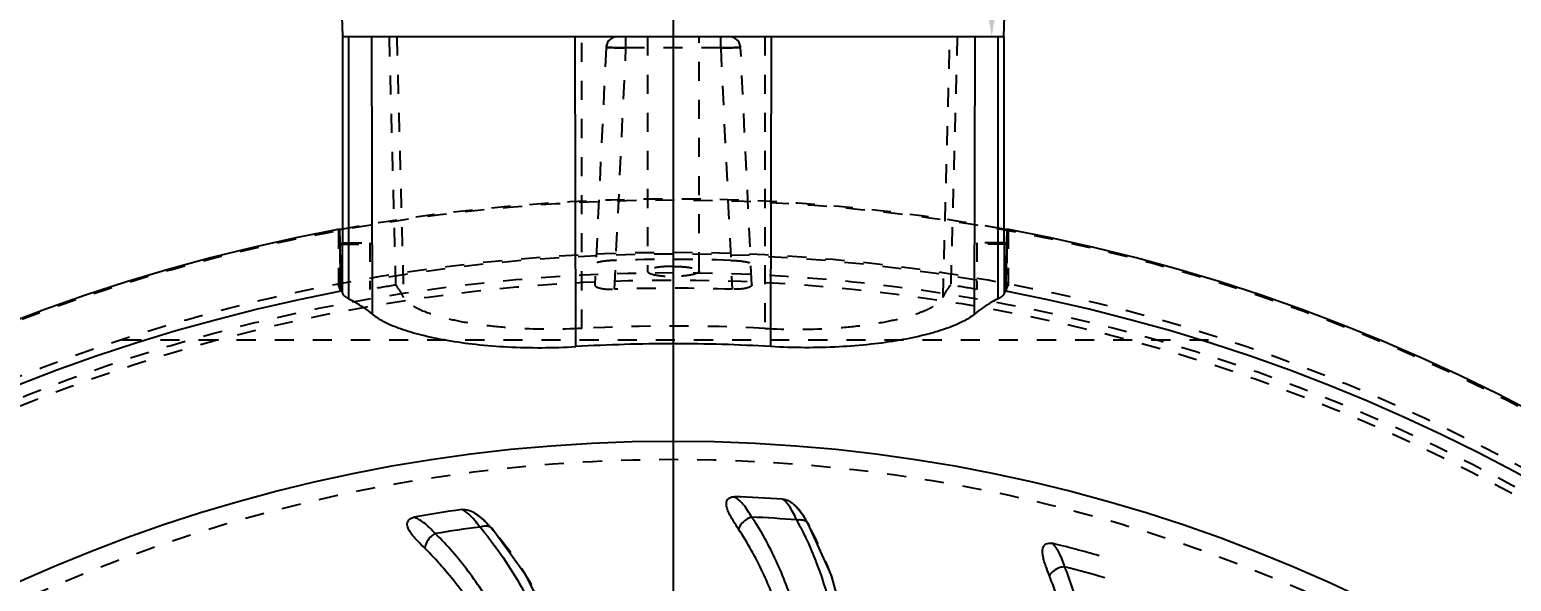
# Model space of a CAD drawing. Header units: millimetres. Extents: x 723 to 11228, y -2384 to 1578.
# Drawn here: x 1158.6 to 1285.6, y -607.5 to -560.2 of the extents above; entities that cross this region are included whole.
import ezdxf

# ---------------------------------------------------------------- set-up
doc = ezdxf.new("R2010")
doc.units = ezdxf.units.MM
doc.header["$LTSCALE"] = 16.335
doc.header["$PDMODE"] = 3
doc.header["$PDSIZE"] = 0.3125
doc.linetypes.add('CENTER', pattern=[0.6, 0.375, -0.075, 0.075, -0.075])
doc.linetypes.add('HIDDEN', pattern=[0.2, 0.1, -0.1])
doc.layers.get('0').update_dxf_attribs({"linetype": 'CONTINUOUS'})
doc.layers.get('Defpoints').update_dxf_attribs({"linetype": 'CONTINUOUS'})
doc.layers.add('DEFAULT_2', color=8, linetype='HIDDEN')
doc.layers.add('moldbase', color=7, linetype='CONTINUOUS', lineweight=20)
doc.styles.get("Standard").update_dxf_attribs({"font": 'txt', "width": 0.8})
doc.dimstyles.get("Standard").update_dxf_attribs({"dimtxt": 0.15625, "dimasz": 0.1875, "dimexe": 0.125, "dimexo": 0.0625, "dimtad": 0, "dimtih": 1, "dimtoh": 1, "dimdsep": 46, "dimtxsty": 'Standard', "dimcen": 0.09, "dimadec": 0, "dimazin": 0, "dimtp": 0.01, "dimtm": 0.01, "dimtfac": 1, "dimtofl": 0, "dimtmove": 0, "dimatfit": 3, "dimfxl": 0, "dimtolj": 1, "dimarcsym": 0})

# ---------------------------------------------------------------- blocks, each defined once
blk = doc.blocks.new('*D103')
at = {"color": 4, "lineweight": -2}
for p, q in [((1215.83, -506.74), (1241.06, -506.74)), ((1241.06, -514.74), (1241.06, -529.23)), ((1241.06, -552.75), (1241.06, -551.63)), ((1226.48, -560.75), (1241.06, -560.75))]:
    blk.add_line(p, q, dxfattribs=at)
at = {"color": 4}
for points in [[(1239.73, -514.74), (1242.39, -514.74), (1241.06, -506.74)], [(1239.73, -552.75), (1242.39, -552.75), (1241.06, -560.75)]]:
    blk.add_solid(points, dxfattribs=at)
at = {"layer": 'Defpoints', "color": 0}
for p in [(1215.83, -506.74), (1226.48, -560.75), (1241.06, -560.75)]:
    blk.add_point(p, dxfattribs=at)
at = {"color": 6, "insert": (1241.06, -540.43), "char_height": 8, "attachment_point": 5, "rotation": 90}
blk.add_mtext('\\A1;54.01', dxfattribs=at)

msp = doc.modelspace()

# ---------------------------------------------------------------- linework, layer by layer
at = {"color": 1, "linetype": 'CENTER', "ltscale": 2.612305}
msp.add_line((1213.765, -991.744), (1213.765, -491.744), dxfattribs=at)
for p, q in [((1185.437, -560.751), (1183.551, -506.744)), ((1242.093, -560.751), (1243.979, -506.744))]:
    msp.add_line(p, q)
at = {"color": 1, "linetype": 'CENTER', "ltscale": 9.722671}
msp.add_line((1213.765, -904.555), (1213.765, -558.934), dxfattribs=at)
at = {"color": 7, "linetype": 'Continuous'}
for p, q in [((1185.437, -578.431), (1185.437, -560.751)), ((1185.437, -560.751), (1242.093, -560.751)), ((1185.929, -560.751), (1185.929, -583.233)), ((1187.899, -560.751), (1187.956, -584.563)), ((1205.407, -587.338), (1205.343, -560.751)), ((1222.123, -587.338), (1222.187, -560.751)), ((1239.574, -584.563), (1239.631, -560.751)), ((1241.601, -583.233), (1241.601, -560.751)), ((1242.093, -560.751), (1242.093, -578.431)), ((1185.142, -577.274), (1185.166, -578.447)), ((1242.364, -578.437), (1242.388, -577.274)), ((1185.166, -578.447), (1185.168, -578.557)), ((1185.168, -578.555), (1185.4, -578.442)), ((1185.168, -578.557), (1185.241, -582.107)), ((1185.4, -582.764), (1185.4, -578.442)), ((1242.13, -578.442), (1242.13, -582.764)), ((1242.362, -578.555), (1242.13, -578.442)), ((1242.289, -582.107), (1242.362, -578.557)), ((1242.362, -578.557), (1242.364, -578.437)), ((1185.241, -582.107), (1185.251, -582.597)), ((1242.279, -582.597), (1242.289, -582.107)), ((1197.525, -602.204), (1196.633, -601.545)), ((1225.333, -602.529), (1224.957, -601.895)), ((1198.213, -602.926), (1197.525, -602.204)), ((1198.212, -602.924), (1198.213, -602.926)), ((1225.332, -602.527), (1225.333, -602.529))]:
    msp.add_line(p, q, dxfattribs=at)
for points in [[(1224.957, -601.895), (1224.306, -601.068), (1224.105, -600.876)], [(1204.383, -613.666), (1203.789, -612.144), (1201.163, -606.989), (1198.212, -602.924)], [(1229.027, -613.607), (1228.807, -612.372), (1227.32, -606.964), (1225.332, -602.527)]]:
    msp.add_lwpolyline(points, dxfattribs=at)
msp.add_circle((1213.765, -731.744), 136.298, dxfattribs=at)
for centre, radius, start, end in [((1213.765, -731.744), 157.1, 100.49785, 79.50215), ((1213.765, -731.744), 157.063, 100.3912, 100.49823), ((1213.765, -731.744), 157.063, 79.50177, 79.6088), ((1213.765, -731.744), 151.848, 100.82307, 79.17693), ((1213.765, -731.182), 144.086, 90.00008, 93.32561), ((1213.764, -731.203), 144.108, 86.67464, 89.99967), ((1215.969, -704.333), 104.16, 86.0448, 88.33313), ((1210.221, -704.465), 104.18, 98.05089, 100.34073), ((1216.083, -702.904), 101.036, 85.30974, 87.50732), ((1210.034, -703.03), 101.036, 97.30974, 99.50732), ((1173.62, -622.786), 30.885, 39.00912, 40.28699), ((1197.148, -616.843), 30.885, 27.00557, 28.28698), ((1221.622, -705.399), 104.14, 74.03939, 76.32672), ((1222.026, -704.041), 101.038, 73.48101, 75.50731)]:
    msp.add_arc(centre, radius, start, end, dxfattribs=at)
for centre, start_param, end_param in [((1200.465, -578.452), 3.0628674, 3.105604), ((1227.065, -578.452), 0.0359887, 0.0787252)]:
    msp.add_ellipse(centre, major_axis=(15.075, 0), ratio=0.0174551, start_param=start_param, end_param=end_param, dxfattribs=at)
for points, knots in [([(1185.245, -582.278), (1185.253, -582.299), (1185.29, -582.393), (1185.322, -582.489), (1185.344, -582.565)], [0, 0, 0, 0, 0.2244891, 1, 1, 1, 1]), ([(1185.344, -582.565), (1185.349, -582.58), (1185.369, -582.646), (1185.387, -582.713), (1185.4, -582.764)], [0, 0, 0, 0, 0.2379677, 1, 1, 1, 1]), ([(1185.4, -582.764), (1185.425, -582.857), (1185.59, -583.054), (1185.8, -583.17), (1185.929, -583.233)], [0, 0, 0, 0, 0.4012576, 1, 1, 1, 1]), ([(1242.13, -582.764), (1242.105, -582.857), (1241.94, -583.054), (1241.73, -583.17), (1241.601, -583.233)], [0, 0, 0, 0, 0.4012485, 1, 1, 1, 1]), ([(1242.186, -582.565), (1242.181, -582.58), (1242.161, -582.646), (1242.143, -582.713), (1242.13, -582.764)], [0, 0, 0, 0, 0.2379661, 1, 1, 1, 1]), ([(1242.285, -582.278), (1242.277, -582.299), (1242.24, -582.393), (1242.208, -582.489), (1242.186, -582.565)], [0, 0, 0, 0, 0.2244904, 1, 1, 1, 1]), ([(1185.929, -583.233), (1186.102, -583.318), (1186.817, -583.697), (1187.481, -584.17), (1187.956, -584.563)], [0, 0, 0, 0, 0.2374774, 1, 1, 1, 1]), ([(1241.601, -583.233), (1241.428, -583.318), (1240.713, -583.697), (1240.049, -584.17), (1239.574, -584.563)], [0, 0, 0, 0, 0.2374756, 1, 1, 1, 1]), ([(1187.956, -584.563), (1188.258, -584.813), (1189.045, -585.278), (1190.471, -585.857), (1192.286, -586.385), (1194.448, -586.834), (1196.91, -587.178), (1200.594, -587.469), (1203.46, -587.451), (1205.407, -587.338)], [0, 0, 0, 0, 0.0655954, 0.1516339, 0.2574791, 0.3814978, 0.5212341, 0.6735098, 1, 1, 1, 1]), ([(1239.574, -584.563), (1239.272, -584.813), (1238.485, -585.279), (1237.058, -585.858), (1235.244, -586.385), (1233.081, -586.834), (1230.619, -587.178), (1226.936, -587.469), (1224.069, -587.451), (1222.123, -587.338)], [0, 0, 0, 0, 0.0656122, 0.151662, 0.257515, 0.3815536, 0.5212963, 0.6735699, 1, 1, 1, 1]), ([(1219.36, -602.999), (1219.198, -602.753), (1218.957, -602.387), (1218.662, -601.889), (1218.471, -601.516), (1218.353, -601.194), (1218.307, -600.932), (1218.308, -600.736), (1218.358, -600.539), (1218.49, -600.356), (1218.719, -600.233), (1218.902, -600.214), (1218.999, -600.217)], [0, 0, 0, 0, 0.2538139, 0.3779754, 0.4989255, 0.6153128, 0.67168, 0.7272091, 0.7834014, 0.8442818, 0.9164684, 1, 1, 1, 1]), ([(1220.478, -601.964), (1220.258, -601.574), (1219.924, -601.038), (1219.39, -600.478), (1219.127, -600.284), (1218.998, -600.217)], [0, 0, 0, 0, 0.5806318, 0.8105713, 1, 1, 1, 1]), ([(1223.935, -601.389), (1223.815, -601.182), (1223.589, -600.831), (1223.299, -600.523), (1223.153, -600.421)], [0, 0, 0, 0, 0.5734174, 1, 1, 1, 1]), ([(1223.154, -600.421), (1223.251, -600.428), (1223.602, -600.502), (1223.911, -600.705), (1224.105, -600.876)], [0, 0, 0, 0, 0.2731842, 1, 1, 1, 1]), ([(1192.466, -604.641), (1192.254, -604.433), (1191.939, -604.122), (1191.542, -603.695), (1191.275, -603.367), (1191.09, -603.076), (1190.99, -602.827), (1190.948, -602.634), (1190.957, -602.43), (1191.049, -602.221), (1191.248, -602.052), (1191.425, -601.995), (1191.521, -601.978)], [0, 0, 0, 0, 0.253844, 0.3780625, 0.499066, 0.615469, 0.6718202, 0.7273159, 0.7834656, 0.8443142, 0.9164853, 1, 1, 1, 1]), ([(1193.346, -603.382), (1193.048, -603.043), (1192.606, -602.586), (1191.963, -602.149), (1191.663, -602.014), (1191.521, -601.977)], [0, 0, 0, 0, 0.5815716, 0.8112495, 1, 1, 1, 1]), ([(1195.631, -601.312), (1195.724, -601.299), (1196.075, -601.297), (1196.412, -601.424), (1196.633, -601.545)], [0, 0, 0, 0, 0.2725518, 1, 1, 1, 1]), ([(1196.602, -602.095), (1196.441, -601.916), (1196.146, -601.62), (1195.795, -601.379), (1195.631, -601.312)], [0, 0, 0, 0, 0.5744397, 1, 1, 1, 1]), ([(1220.478, -601.964), (1220.345, -602.001), (1219.871, -602.206), (1219.453, -602.629), (1219.359, -602.999)], [0, 0, 0, 0, 0.2646137, 1, 1, 1, 1]), ([(1222.676, -638.686), (1223.291, -637.03), (1224.017, -634.492), (1224.777, -631.092), (1225.236, -628.578), (1225.57, -626.087), (1225.833, -622.83), (1225.838, -618.844), (1225.408, -614.947), (1224.788, -611.958), (1223.992, -609.104), (1222.673, -605.707), (1221.301, -603.138), (1220.478, -601.964)], [0, 0, 0, 0, 0.1391804, 0.2073565, 0.2744418, 0.3404175, 0.4052995, 0.5317363, 0.6538274, 0.7133763, 0.7720291, 0.887033, 1, 1, 1, 1]), ([(1224.345, -602.207), (1224.312, -602.132), (1224.185, -601.855), (1224.046, -601.583), (1223.935, -601.389)], [0, 0, 0, 0, 0.2672721, 1, 1, 1, 1]), ([(1197.179, -602.816), (1197.131, -602.749), (1196.948, -602.502), (1196.753, -602.262), (1196.602, -602.095)], [0, 0, 0, 0, 0.267457, 1, 1, 1, 1]), ([(1197.179, -602.816), (1197.272, -602.775), (1197.465, -602.716), (1197.755, -602.693), (1198.02, -602.758), (1198.157, -602.865), (1198.21, -602.925)], [0, 0, 0, 0, 0.2763166, 0.5424228, 0.7818117, 1, 1, 1, 1]), ([(1197.619, -603.346), (1198.865, -604.884), (1201.11, -608.273), (1202.728, -611.997), (1203.403, -613.943)], [0, 0, 0, 0, 0.4899555, 1, 1, 1, 1]), ([(1221.511, -638.693), (1222.622, -635.501), (1224.274, -629.121), (1224.867, -619.568), (1223.603, -612.036), (1221.512, -606.633), (1220.13, -604.164), (1219.36, -602.999)], [0, 0, 0, 0, 0.2742126, 0.5312907, 0.7713783, 0.886705, 1, 1, 1, 1]), ([(1224.345, -602.207), (1224.445, -602.187), (1224.645, -602.169), (1224.934, -602.206), (1225.179, -602.326), (1225.292, -602.458), (1225.331, -602.528)], [0, 0, 0, 0, 0.2764963, 0.5425793, 0.7819218, 1, 1, 1, 1]), ([(1224.666, -602.819), (1225.928, -605.295), (1227.845, -610.777), (1228.75, -619.704), (1227.822, -629.216), (1226.089, -635.565), (1224.966, -638.75)], [0, 0, 0, 0, 0.226255, 0.4668945, 0.725039, 1, 1, 1, 1]), ([(1193.346, -603.382), (1193.222, -603.446), (1192.798, -603.748), (1192.476, -604.256), (1192.466, -604.64)], [0, 0, 0, 0, 0.2652724, 1, 1, 1, 1]), ([(1203.131, -638.845), (1203.389, -637.097), (1203.571, -634.463), (1203.608, -630.98), (1203.533, -628.426), (1203.342, -625.919), (1202.922, -622.679), (1202.098, -618.778), (1200.867, -615.056), (1199.64, -612.262), (1198.268, -609.636), (1196.271, -606.587), (1194.395, -604.36), (1193.346, -603.382)], [0, 0, 0, 0, 0.1391804, 0.2073565, 0.2744418, 0.3404175, 0.4052995, 0.5317363, 0.6538274, 0.7133763, 0.7720291, 0.887033, 1, 1, 1, 1]), ([(1246.009, -606.986), (1245.902, -606.714), (1245.745, -606.309), (1245.562, -605.765), (1245.456, -605.363), (1245.409, -605.026), (1245.419, -604.763), (1245.46, -604.572), (1245.551, -604.392), (1245.716, -604.241), (1245.964, -604.169), (1246.146, -604.188), (1246.239, -604.211)], [0, 0, 0, 0, 0.253789, 0.3778961, 0.4987942, 0.6151649, 0.6715468, 0.7271078, 0.7833418, 0.8442545, 0.9164555, 1, 1, 1, 1]), ([(1247.311, -606.218), (1247.179, -605.794), (1246.965, -605.205), (1246.564, -604.549), (1246.349, -604.304), (1246.238, -604.21)], [0, 0, 0, 0, 0.579698, 0.8098954, 1, 1, 1, 1]), ([(1201.992, -639.1), (1202.415, -635.747), (1202.703, -629.165), (1201.298, -619.7), (1198.496, -612.596), (1195.327, -607.747), (1193.461, -605.62), (1192.466, -604.641)], [0, 0, 0, 0, 0.2741936, 0.5312579, 0.7713456, 0.8866916, 1, 1, 1, 1]), ([(1240.688, -642.358), (1242.439, -639.465), (1245.382, -633.567), (1247.949, -624.344), (1248.279, -616.711), (1247.358, -610.99), (1246.52, -608.286), (1246.009, -606.986)], [0, 0, 0, 0, 0.2741995, 0.53128, 0.77138, 0.8867081, 1, 1, 1, 1]), ([(1241.826, -642.595), (1242.773, -641.103), (1244.011, -638.771), (1245.461, -635.604), (1246.432, -633.24), (1247.277, -630.872), (1248.211, -627.742), (1249.045, -623.843), (1249.434, -619.942), (1249.449, -616.89), (1249.264, -613.933), (1248.68, -610.335), (1247.872, -607.538), (1247.311, -606.218)], [0, 0, 0, 0, 0.1391804, 0.2073565, 0.2744418, 0.3404175, 0.4052995, 0.5317363, 0.6538274, 0.7133763, 0.7720291, 0.887033, 1, 1, 1, 1]), ([(1247.311, -606.218), (1247.176, -606.226), (1246.673, -606.327), (1246.181, -606.648), (1246.008, -606.985)], [0, 0, 0, 0, 0.26397, 1, 1, 1, 1])]:
    msp.add_open_spline(points, degree=3, knots=knots, dxfattribs=at)
at = {"layer": 'DEFAULT_2', "color": 8, "linetype": 'HIDDEN'}
for p, q in [((1189.988, -582.058), (1189.428, -560.751)), ((1190.058, -560.751), (1190.641, -583.117)), ((1205.92, -585.782), (1205.92, -560.751)), ((1209.705, -561.72), (1209.705, -560.751)), ((1211.554, -560.751), (1211.554, -580.874)), ((1215.976, -580.874), (1215.976, -560.751)), ((1217.825, -561.722), (1217.825, -560.751)), ((1221.61, -560.751), (1221.61, -585.782)), ((1236.889, -583.117), (1237.472, -560.751)), ((1238.103, -560.751), (1237.542, -582.058)), ((1207.998, -561.708), (1207.03, -582.037)), ((1208.719, -582.421), (1209.705, -561.722)), ((1217.825, -561.722), (1209.705, -561.722)), ((1217.825, -561.722), (1218.811, -582.421)), ((1220.5, -582.037), (1219.532, -561.708)), ((1185.142, -577.274), (1185.066, -577.325)), ((1185.066, -577.325), (1185.066, -582.127)), ((1242.388, -577.274), (1242.464, -577.325)), ((1242.464, -577.325), (1242.464, -582.127)), ((1185.163, -578.557), (1185.168, -578.555)), ((1185.163, -578.557), (1185.163, -582.109)), ((1185.163, -578.557), (1187.761, -578.557)), ((1185.437, -578.431), (1187.761, -578.431)), ((1187.761, -578.431), (1187.761, -582.429)), ((1239.769, -578.431), (1239.769, -582.429)), ((1242.093, -578.431), (1239.769, -578.431)), ((1242.367, -578.557), (1239.769, -578.557)), ((1242.367, -578.557), (1242.362, -578.555)), ((1242.367, -578.557), (1242.367, -582.109)), ((1185.163, -582.109), (1185.066, -582.127)), ((1242.367, -582.109), (1242.464, -582.127)), ((1198.213, -602.926), (1198.316, -603.106)), ((1225.333, -602.529), (1225.395, -602.717))]:
    msp.add_line(p, q, dxfattribs=at)
at = {"layer": 'DEFAULT_2', "color": 4, "linetype": 'HIDDEN'}
msp.add_line((1166.529, -586.744), (1261.001, -586.744), dxfattribs=at)
at = {"layer": 'DEFAULT_2', "color": 8, "linetype": 'HIDDEN'}
for radius in [156.986, 150.751, 150.116, 134.737]:
    msp.add_circle((1213.765, -731.744), radius, dxfattribs=at)
at = {"layer": 'DEFAULT_2', "color": 4, "linetype": 'HIDDEN'}
msp.add_circle((1213.765, -731.744), 152.5, dxfattribs=at)
at = {"layer": 'DEFAULT_2', "color": 8, "linetype": 'HIDDEN'}
for centre, radius, start, end in [((1209.002, -561.756), 1.005, 90, 177.27254), ((1218.528, -561.756), 1.005, 2.72746, 90), ((1213.765, -731.744), 157.063, 79.6088, 100.3912), ((1213.765, -731.744), 157.063, 100.49823, 100.52853), ((1213.765, -731.744), 157.063, 79.47147, 79.50177), ((1213.765, -731.744), 152.345, 80.17182, 99.82818), ((1213.765, -732.412), 152.551, 88.14885, 91.85115), ((1213.765, -731.744), 151.563, 99.02565, 99.87939), ((1213.765, -730.421), 148.086, 88.04733, 91.95267), ((1213.765, -731.744), 151.563, 80.12061, 80.97435), ((1213.765, -733.359), 147.785, 86.95725, 93.04275)]:
    msp.add_arc(centre, radius, start, end, dxfattribs=at)
for points, knots in [([(1207.998, -561.708), (1207.998, -561.705), (1208.015, -561.705), (1208.035, -561.7), (1208.078, -561.699), (1208.133, -561.697), (1208.205, -561.697), (1208.328, -561.696), (1208.514, -561.697), (1208.769, -561.699), (1209.061, -561.704), (1209.377, -561.711), (1209.594, -561.717), (1209.705, -561.72)], [0, 0, 0, 0, 0.0052762, 0.0198539, 0.043755, 0.0768276, 0.1188401, 0.1693178, 0.2935201, 0.4448569, 0.6176509, 0.8054739, 1, 1, 1, 1]), ([(1209.705, -561.722), (1209.594, -561.719), (1209.377, -561.714), (1209.061, -561.707), (1208.769, -561.701), (1208.514, -561.698), (1208.328, -561.697), (1208.205, -561.698), (1208.133, -561.698), (1208.078, -561.7), (1208.035, -561.701), (1208.015, -561.705), (1207.998, -561.705), (1207.998, -561.708)], [0, 0, 0, 0, 0.1945424, 0.3823797, 0.5551895, 0.7065429, 0.8307589, 0.88124, 0.9232515, 0.956318, 0.9802086, 0.9947694, 1, 1, 1, 1]), ([(1217.825, -561.72), (1217.936, -561.717), (1218.153, -561.711), (1218.469, -561.704), (1218.761, -561.699), (1219.016, -561.697), (1219.202, -561.696), (1219.325, -561.697), (1219.397, -561.697), (1219.452, -561.699), (1219.495, -561.7), (1219.515, -561.705), (1219.532, -561.705), (1219.532, -561.708)], [0, 0, 0, 0, 0.1945241, 0.3823422, 0.555134, 0.7064726, 0.830679, 0.8811581, 0.9231701, 0.9562405, 0.9801399, 0.9947183, 1, 1, 1, 1]), ([(1219.532, -561.708), (1219.532, -561.705), (1219.515, -561.705), (1219.495, -561.701), (1219.452, -561.7), (1219.397, -561.698), (1219.325, -561.698), (1219.202, -561.697), (1219.016, -561.698), (1218.761, -561.701), (1218.469, -561.707), (1218.153, -561.714), (1217.936, -561.719), (1217.825, -561.722)], [0, 0, 0, 0, 0.0052251, 0.0197852, 0.0436775, 0.0767462, 0.1187582, 0.1692379, 0.2934498, 0.4448014, 0.6176134, 0.8054556, 1, 1, 1, 1]), ([(1208.837, -579.94), (1208.618, -579.947), (1208.212, -579.97), (1207.736, -580.024), (1207.427, -580.082), (1207.266, -580.127), (1207.165, -580.166), (1207.117, -580.21), (1207.116, -580.23)], [0, 0, 0, 0, 0.3712378, 0.6876277, 0.8105471, 0.9043171, 0.9664725, 1, 1, 1, 1]), ([(1213.765, -580.455), (1213.481, -580.455), (1213.067, -580.469), (1212.544, -580.52), (1212.213, -580.57), (1211.941, -580.629), (1211.738, -580.699), (1211.604, -580.769), (1211.554, -580.844), (1211.554, -580.874)], [0, 0, 0, 0, 0.3691685, 0.5359217, 0.6822655, 0.8034168, 0.8962725, 0.9598378, 1, 1, 1, 1]), ([(1213.765, -580.455), (1214.049, -580.455), (1214.463, -580.469), (1214.986, -580.52), (1215.317, -580.57), (1215.589, -580.629), (1215.792, -580.699), (1215.926, -580.769), (1215.976, -580.844), (1215.976, -580.874)], [0, 0, 0, 0, 0.3691695, 0.5359153, 0.6822505, 0.8034038, 0.8962643, 0.9598356, 1, 1, 1, 1]), ([(1218.693, -579.94), (1218.912, -579.947), (1219.318, -579.97), (1219.795, -580.024), (1220.103, -580.082), (1220.264, -580.127), (1220.365, -580.166), (1220.413, -580.21), (1220.414, -580.23)], [0, 0, 0, 0, 0.3712527, 0.6876331, 0.8105464, 0.9043136, 0.9664706, 1, 1, 1, 1]), ([(1211.554, -580.874), (1211.554, -580.906), (1211.604, -580.981), (1211.738, -581.054), (1211.941, -581.128), (1212.212, -581.192), (1212.543, -581.247), (1213.067, -581.304), (1213.48, -581.32), (1213.765, -581.32)], [0, 0, 0, 0, 0.0404438, 0.1044705, 0.1976267, 0.3188446, 0.4650531, 0.6315269, 1, 1, 1, 1]), ([(1215.976, -580.874), (1215.976, -580.906), (1215.926, -580.981), (1215.792, -581.054), (1215.589, -581.128), (1215.318, -581.192), (1214.987, -581.247), (1214.463, -581.304), (1214.05, -581.32), (1213.765, -581.32)], [0, 0, 0, 0, 0.0404478, 0.104479, 0.1976359, 0.3188525, 0.4650553, 0.6315253, 1, 1, 1, 1]), ([(1185.251, -582.597), (1185.237, -582.548), (1185.186, -582.388), (1185.125, -582.228), (1185.066, -582.127)], [0, 0, 0, 0, 0.3030617, 1, 1, 1, 1]), ([(1185.163, -582.109), (1185.17, -582.121), (1185.2, -582.176), (1185.226, -582.233), (1185.245, -582.278)], [0, 0, 0, 0, 0.2236451, 1, 1, 1, 1]), ([(1190.641, -583.117), (1190.588, -583.014), (1190.393, -582.648), (1190.172, -582.294), (1189.988, -582.058)], [0, 0, 0, 0, 0.2788136, 1, 1, 1, 1]), ([(1207.03, -582.037), (1207.027, -582.103), (1207.139, -582.205), (1207.31, -582.276), (1207.615, -582.364), (1208.091, -582.421), (1208.499, -582.429), (1208.719, -582.421)], [0, 0, 0, 0, 0.1100746, 0.2025357, 0.3221729, 0.6323062, 1, 1, 1, 1]), ([(1220.5, -582.037), (1220.504, -582.103), (1220.392, -582.205), (1220.22, -582.276), (1219.915, -582.364), (1219.439, -582.421), (1219.031, -582.429), (1218.811, -582.421)], [0, 0, 0, 0, 0.1100693, 0.2025162, 0.3221389, 0.6322752, 1, 1, 1, 1]), ([(1236.889, -583.117), (1236.942, -583.014), (1237.137, -582.648), (1237.358, -582.294), (1237.542, -582.058)], [0, 0, 0, 0, 0.2788131, 1, 1, 1, 1]), ([(1242.279, -582.597), (1242.293, -582.548), (1242.344, -582.388), (1242.405, -582.228), (1242.464, -582.127)], [0, 0, 0, 0, 0.3030612, 1, 1, 1, 1]), ([(1242.367, -582.109), (1242.36, -582.121), (1242.33, -582.176), (1242.304, -582.233), (1242.285, -582.278)], [0, 0, 0, 0, 0.2236458, 1, 1, 1, 1]), ([(1205.92, -585.782), (1204.072, -585.88), (1201.367, -585.885), (1197.922, -585.588), (1195.691, -585.253), (1193.808, -584.824), (1192.491, -584.388), (1191.664, -583.999), (1191.204, -583.72), (1190.86, -583.436), (1190.695, -583.223), (1190.641, -583.117)], [0, 0, 0, 0, 0.3502801, 0.5106266, 0.6541989, 0.776935, 0.8758996, 0.9159723, 0.949747, 0.9775043, 1, 1, 1, 1]), ([(1221.61, -585.782), (1223.458, -585.88), (1226.163, -585.885), (1229.608, -585.588), (1231.839, -585.253), (1233.722, -584.823), (1235.039, -584.388), (1235.866, -583.999), (1236.326, -583.72), (1236.67, -583.436), (1236.835, -583.222), (1236.889, -583.117)], [0, 0, 0, 0, 0.3503112, 0.5106452, 0.6542235, 0.7769591, 0.8759084, 0.9159824, 0.9497533, 0.9775106, 1, 1, 1, 1]), ([(1196.633, -601.545), (1196.977, -601.733), (1197.566, -602.247), (1198.073, -602.822), (1198.317, -603.107)], [0, 0, 0, 0, 0.5108722, 1, 1, 1, 1]), ([(1224.105, -600.876), (1224.393, -601.129), (1224.851, -601.74), (1225.22, -602.393), (1225.396, -602.717)], [0, 0, 0, 0, 0.5105504, 1, 1, 1, 1]), ([(1204.383, -613.666), (1203.667, -611.716), (1201.96, -607.992), (1199.614, -604.627), (1198.316, -603.107)], [0, 0, 0, 0, 0.5096468, 1, 1, 1, 1]), ([(1229.026, -613.607), (1228.715, -611.677), (1227.816, -607.925), (1226.295, -604.374), (1225.396, -602.717)], [0, 0, 0, 0, 0.5090104, 1, 1, 1, 1])]:
    msp.add_open_spline(points, degree=3, knots=knots, dxfattribs=at)
at = {"layer": 'moldbase', "color": 1, "linetype": 'CENTER', "ltscale": 9.205265}
msp.add_line((1213.765, -381.744), (1213.765, -1151.744), dxfattribs=at)

# ---------------------------------------------------------------- dimensions: what is measured, and where the dimension line sits
dim = msp.add_linear_dim(base=(1241.059, -560.751), p1=(1215.834, -506.744), p2=(1226.48, -560.751), angle=90, dimstyle='Standard', override={"dimtxt": 8, "dimasz": 8, "dimexe": 0, "dimexo": 0, "dimgap": 0, "dimtih": 0, "dimtoh": 0, "dimzin": 0, "dimcen": 0, "dimclrd": 4, "dimclre": 4, "dimclrt": 6, "dimtp": 0, "dimtm": 0, "dimtzin": 0})
dim.commit()
dim.dimension.update_dxf_attribs({"geometry": '*D103', "text_midpoint": (1241.059, -540.433), "dimtype": 160})

doc.saveas('drawing.dxf')
